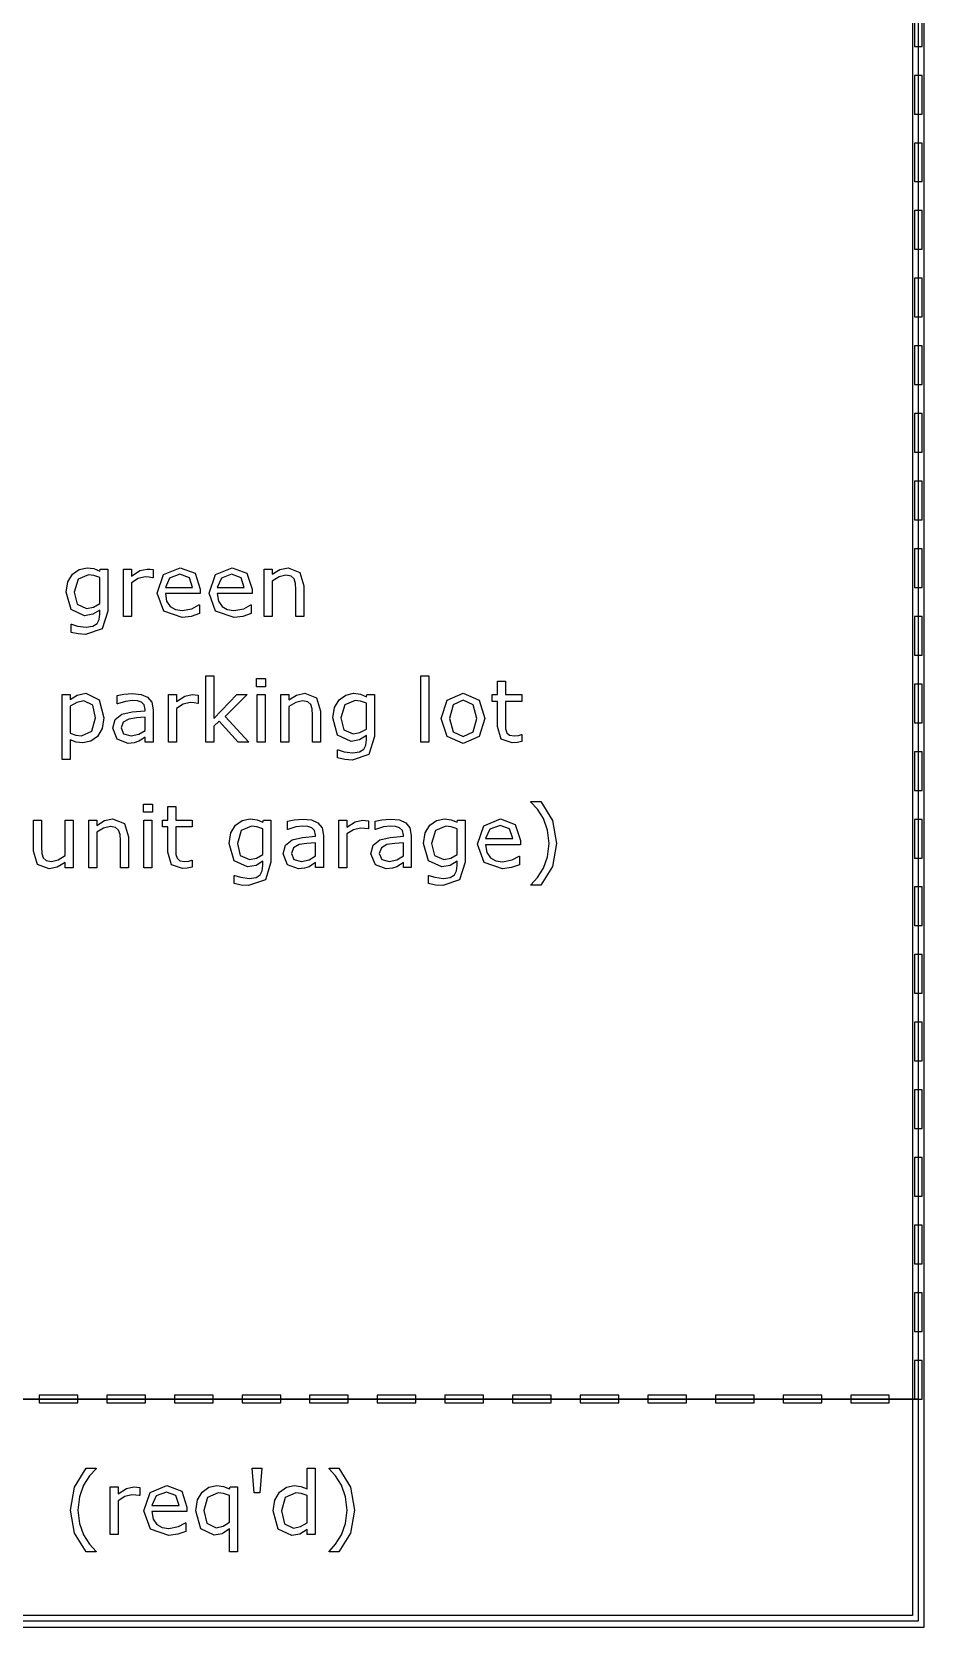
# Model space of a CAD drawing. Extents: x -3 to 198, y 3 to 612.
# Drawn here: x 46.63 to 71.07, y 33.94 to 77.63 of the extents above; entities that cross this region are included whole.
import ezdxf

# ---------------------------------------------------------------- set-up
doc = ezdxf.new("R2010")
doc.units = 0
doc.header["$MEASUREMENT"] = 0
doc.layers.add('Layer 1', color=7, linetype='Continuous')

msp = doc.modelspace()

# ---------------------------------------------------------------- linework, layer by layer
at = {"layer": 'Layer 1', "color": 7}
for points in [[(11.483006, 153.588892), (11.483006, 33.944671), (71.066891, 33.944671), (71.066891, 153.588892), (11.483006, 153.588892)], [(70.802308, 78.288676), (70.802308, 77.230344), (71.01418, 77.230344), (71.01418, 78.288676), (70.802308, 78.288676)], [(70.802308, 76.436595), (70.802308, 75.378263), (71.01418, 75.378263), (71.01418, 76.436595), (70.802308, 76.436595)], [(70.802308, 74.584514), (70.802308, 73.526182), (71.01418, 73.526182), (71.01418, 74.584514), (70.802308, 74.584514)], [(70.802308, 72.732433), (70.802308, 71.674101), (71.01418, 71.674101), (71.01418, 72.732433), (70.802308, 72.732433)], [(70.802308, 70.880352), (70.802308, 69.82202), (71.01418, 69.82202), (71.01418, 70.880352), (70.802308, 70.880352)], [(70.802308, 69.028271), (70.802308, 67.969939), (71.01418, 67.969939), (71.01418, 69.028271), (70.802308, 69.028271)], [(70.802308, 67.17619), (70.802308, 66.117858), (71.01418, 66.117858), (71.01418, 67.17619), (70.802308, 67.17619)], [(70.802308, 65.324109), (70.802308, 64.265777), (71.01418, 64.265777), (71.01418, 65.324109), (70.802308, 65.324109)], [(70.802308, 63.472028), (70.802308, 62.413696), (71.01418, 62.413696), (71.01418, 63.472028), (70.802308, 63.472028)], [(48.71054, 61.767637), (48.560548, 61.282789), (48.098948, 61.12814), (47.896638, 61.143221), (47.703624, 61.183941), (47.703624, 61.407169), (47.71524, 61.407169), (47.884996, 61.355999), (48.117541, 61.324619), (48.302413, 61.351369), (48.416358, 61.42577), (48.474495, 61.535069), (48.491931, 61.678076), (48.491931, 61.796688), (48.302407, 61.678076), (48.07335, 61.639711), (47.703606, 61.807139), (47.567568, 62.281537), (47.614076, 62.569879), (47.74314, 62.780329), (47.926848, 62.908228), (48.141951, 62.954742), (48.330313, 62.931458), (48.491931, 62.862879), (48.505874, 62.918679), (48.710513, 62.918679), (48.71054, 61.767637)], [(49.951159, 62.680369), (49.939544, 62.680369), (49.844201, 62.696773), (49.736066, 62.702594), (49.54073, 62.657245), (49.359348, 62.542151), (49.359348, 61.619947), (49.140736, 61.619947), (49.140736, 62.918706), (49.359329, 62.918706), (49.359329, 62.726856), (49.588384, 62.87452), (49.791859, 62.918706), (49.874411, 62.915266), (49.951151, 62.904947), (49.951159, 62.680369)], [(51.244102, 62.246691), (50.287185, 62.246691), (50.323229, 62.03738), (50.422061, 61.892044), (50.565074, 61.80833), (50.748784, 61.780417), (51.015047, 61.832751), (51.206896, 61.937394), (51.218512, 61.937394), (51.218512, 61.699031), (50.992944, 61.621138), (50.751099, 61.589732), (50.246479, 61.764145), (50.065096, 62.261799), (50.23834, 62.767576), (50.696452, 62.954768), (51.101076, 62.801284), (51.244091, 62.365277), (51.244102, 62.246691)], [(52.662619, 62.246691), (51.705702, 62.246691), (51.741746, 62.03738), (51.840578, 61.892044), (51.98359, 61.80833), (52.167301, 61.780417), (52.433564, 61.832751), (52.625411, 61.937394), (52.637052, 61.937394), (52.637052, 61.699031), (52.411485, 61.621138), (52.16964, 61.589732), (51.665019, 61.764145), (51.483634, 62.261799), (51.656881, 62.767576), (52.11499, 62.954768), (52.519617, 62.801284), (52.662632, 62.365277), (52.662619, 62.246691)], [(54.079971, 61.619973), (53.861381, 61.619973), (53.861381, 62.359456), (53.85093, 62.526885), (53.81256, 62.650154), (53.728843, 62.722226), (53.586992, 62.746568), (53.399795, 62.702383), (53.212597, 62.589591), (53.212597, 61.619947), (52.994006, 61.619947), (52.994006, 62.918706), (53.212597, 62.918706), (53.212597, 62.774534), (53.424213, 62.907064), (53.648616, 62.954742), (53.969527, 62.828007), (54.079985, 62.462908), (54.079971, 61.619973)], [(48.491949, 61.976922), (48.491949, 62.685026), (48.329167, 62.740826), (48.180339, 62.758289), (47.896638, 62.637374), (47.793154, 62.286246), (47.869894, 61.954856), (48.124528, 61.842091), (48.315216, 61.878127), (48.491949, 61.976949), (48.491949, 61.976922)], [(51.031324, 62.414119), (50.944121, 62.680369), (50.684834, 62.774561), (50.40462, 62.671082), (50.287185, 62.414119), (51.031324, 62.414119)], [(52.449841, 62.414119), (52.362637, 62.680369), (52.103351, 62.774561), (51.823137, 62.671082), (51.705702, 62.414119), (52.449841, 62.414119)], [(70.802308, 61.619947), (70.802308, 60.561615), (71.01418, 60.561615), (71.01418, 61.619947), (70.802308, 61.619947)], [(52.569012, 58.180421), (52.280659, 58.180421), (51.759761, 58.748983), (51.617908, 58.614125), (51.617908, 58.180368), (51.399317, 58.180368), (51.399317, 59.98956), (51.617908, 59.98956), (51.617908, 58.829152), (52.249263, 59.479127), (52.524829, 59.479127), (51.921379, 58.879158), (52.569012, 58.180421)], [(53.034099, 59.696614), (52.787603, 59.696614), (52.787603, 59.923335), (53.034099, 59.923335), (53.034099, 59.696614)], [(57.50127, 58.180421), (57.28268, 58.180421), (57.28268, 59.989613), (57.50127, 59.989613), (57.50127, 58.180421)], [(60.053438, 58.192036), (59.918562, 58.165313), (59.789501, 58.15473), (59.487193, 58.261701), (59.383712, 58.604706), (59.383712, 59.295374), (59.236046, 59.295374), (59.236046, 59.479074), (59.383712, 59.479074), (59.383712, 59.852294), (59.602303, 59.852294), (59.602303, 59.479074), (60.053438, 59.479074), (60.053438, 59.295374), (59.602303, 59.295374), (59.602303, 58.703528), (59.60696, 58.543085), (59.639514, 58.436114), (59.709279, 58.367508), (59.846479, 58.346605), (59.958101, 58.361687), (60.041815, 58.388436), (60.05343, 58.388436), (60.053438, 58.192036)], [(48.602979, 58.845503), (48.557635, 58.55597), (48.429735, 58.33507), (48.24835, 58.201349), (48.028596, 58.154836), (47.844888, 58.177061), (47.678619, 58.245667), (47.678619, 57.701526), (47.460028, 57.701526), (47.460028, 59.479312), (47.678619, 59.479312), (47.678619, 59.343263), (47.873955, 59.465368), (48.1065, 59.515348), (48.471592, 59.337469), (48.602979, 58.845635), (48.602979, 58.845503)], [(49.952895, 58.180421), (49.735468, 58.180421), (49.735468, 58.318771), (49.656403, 58.262971), (49.56106, 58.20717), (49.435487, 58.162985), (49.269218, 58.144464), (48.971562, 58.260722), (48.849475, 58.557214), (48.912263, 58.795576), (49.093648, 58.939748), (49.378514, 59.010682), (49.735468, 59.038596), (49.735468, 59.072304), (49.708724, 59.195547), (49.63431, 59.272302), (49.522691, 59.308338), (49.386653, 59.317599), (49.194804, 59.294315), (48.976213, 59.229201), (48.964598, 59.229201), (48.964598, 59.451266), (49.14947, 59.489631), (49.387827, 59.510533), (49.626185, 59.487249), (49.802918, 59.410494), (49.914538, 59.272143), (49.952908, 59.061694), (49.952895, 58.180421)], [(51.184214, 59.240817), (51.172599, 59.240817), (51.077256, 59.257221), (50.969121, 59.263042), (50.773785, 59.217692), (50.592402, 59.102599), (50.592402, 58.180368), (50.373809, 58.180368), (50.373809, 59.479127), (50.592402, 59.479127), (50.592402, 59.287277), (50.821457, 59.434941), (51.024932, 59.479127), (51.107485, 59.475687), (51.184224, 59.465368), (51.184214, 59.240817)], [(53.020155, 58.180421), (52.801565, 58.180421), (52.801565, 59.479179), (53.020155, 59.479179), (53.020155, 58.180421)], [(54.538666, 58.180421), (54.320073, 58.180421), (54.320073, 58.919904), (54.309622, 59.087332), (54.271252, 59.210601), (54.187538, 59.282674), (54.045684, 59.307015), (53.858486, 59.26283), (53.671289, 59.150038), (53.671289, 58.180368), (53.452698, 58.180368), (53.452698, 59.479127), (53.671289, 59.479127), (53.671289, 59.334955), (53.882905, 59.467485), (54.107308, 59.515163), (54.428218, 59.388428), (54.538679, 59.023329), (54.538666, 58.180421)], [(56.012991, 58.328085), (55.863002, 57.843236), (55.401402, 57.688588), (55.199089, 57.703669), (55.006078, 57.744388), (55.006078, 57.967617), (55.017693, 57.967617), (55.18745, 57.916446), (55.419994, 57.885067), (55.604866, 57.911816), (55.718812, 57.986217), (55.776949, 58.095516), (55.794385, 58.238523), (55.794385, 58.357136), (55.604861, 58.238523), (55.375806, 58.200159), (55.006062, 58.367587), (54.870024, 58.841984), (54.916533, 59.130327), (55.045594, 59.340776), (55.229304, 59.468676), (55.444407, 59.515189), (55.632767, 59.491906), (55.794385, 59.423326), (55.808328, 59.479127), (56.012967, 59.479127), (56.012991, 58.328085)], [(59.04071, 58.829205), (58.87793, 58.328085), (58.441911, 58.144385), (58.003565, 58.328085), (57.841947, 58.829205), (58.003565, 59.330352), (58.441911, 59.515216), (58.87793, 59.330352), (59.04071, 58.829205), (59.04071, 58.829205)], [(70.802308, 59.767866), (70.802308, 58.709534), (71.01418, 58.709534), (71.01418, 59.767866), (70.802308, 59.767866)], [(48.377411, 58.839682), (48.297185, 59.19081), (48.050688, 59.307095), (47.861165, 59.266402), (47.678619, 59.159431), (47.678619, 58.42344), (47.837911, 58.366449), (47.990229, 58.351368), (48.275095, 58.474611), (48.377411, 58.839709), (48.377411, 58.839682)], [(55.7944, 58.53737), (55.7944, 59.245473), (55.631618, 59.301274), (55.482791, 59.318736), (55.199089, 59.197822), (55.095608, 58.846694), (55.172345, 58.515304), (55.426982, 58.402538), (55.617667, 58.438575), (55.7944, 58.537396), (55.7944, 58.53737)], [(58.815142, 58.829205), (58.716312, 59.203616), (58.441911, 59.326859), (58.165183, 59.203616), (58.067515, 58.829205), (58.166345, 58.458312), (58.441911, 58.332741), (58.715148, 58.457148), (58.815142, 58.829205), (58.815142, 58.829205)], [(49.735468, 58.500169), (49.735468, 58.861775), (49.499436, 58.844313), (49.285495, 58.810578), (49.13318, 58.726864), (49.075043, 58.572242), (49.142482, 58.403623), (49.348283, 58.347823), (49.558735, 58.392008), (49.735468, 58.500143), (49.735468, 58.500169)], [(70.802308, 57.915785), (70.802308, 56.857453), (71.01418, 56.857453), (71.01418, 57.915785), (70.802308, 57.915785)], [(49.930834, 56.256982), (49.684338, 56.256982), (49.684338, 56.483703), (49.930834, 56.483703), (49.930834, 56.256982)], [(51.0238, 54.752431), (50.888923, 54.725708), (50.759862, 54.715124), (50.457555, 54.822095), (50.354074, 55.165101), (50.354074, 55.855768), (50.206408, 55.855768), (50.206408, 56.039468), (50.354074, 56.039468), (50.354074, 56.412689), (50.572664, 56.412689), (50.572664, 56.039468), (51.0238, 56.039468), (51.0238, 55.855768), (50.572664, 55.855768), (50.572664, 55.263923), (50.577321, 55.103479), (50.609875, 54.996508), (50.679641, 54.927902), (50.81684, 54.907), (50.928462, 54.922081), (51.012177, 54.948831), (51.023792, 54.948831), (51.0238, 54.752431)], [(61.001084, 55.405898), (60.887139, 54.776852), (60.567391, 54.261788), (60.301127, 54.261788), (60.301127, 54.27343), (60.480187, 54.469935), (60.639479, 54.728063), (60.753424, 55.04199), (60.796445, 55.405924), (60.753424, 55.768694), (60.639479, 56.083786), (60.480187, 56.341913), (60.301127, 56.538392), (60.301127, 56.550034), (60.567391, 56.550034), (60.887139, 56.034944), (61.001084, 55.405924), (61.001084, 55.405898)], [(47.758875, 54.740789), (47.540284, 54.740789), (47.540284, 54.88496), (47.328671, 54.751266), (47.105429, 54.704753), (46.786844, 54.82916), (46.672896, 55.196586), (46.672896, 56.039548), (46.891487, 56.039548), (46.891487, 55.300065), (46.9008, 55.130308), (46.940331, 55.010531), (47.021723, 54.936131), (47.167063, 54.912847), (47.351935, 54.957033), (47.540295, 55.069824), (47.540295, 56.039521), (47.758885, 56.039521), (47.758875, 54.740789)], [(49.27506, 54.740789), (49.056469, 54.740789), (49.056469, 55.480272), (49.045991, 55.6477), (49.007622, 55.770969), (48.923905, 55.843042), (48.782054, 55.867383), (48.594856, 55.823198), (48.407659, 55.710406), (48.407659, 54.740789), (48.189068, 54.740789), (48.189068, 56.039548), (48.407659, 56.039548), (48.407659, 55.895376), (48.619275, 56.027906), (48.843678, 56.075584), (49.164588, 55.948849), (49.275046, 55.58375), (49.27506, 54.740789)], [(49.91689, 54.740789), (49.6983, 54.740789), (49.6983, 56.039548), (49.91689, 56.039548), (49.91689, 54.740789)], [(53.178315, 54.888479), (53.028325, 54.403631), (52.566726, 54.248982), (52.364413, 54.264063), (52.171402, 54.304783), (52.171402, 54.528011), (52.183017, 54.528011), (52.352776, 54.476841), (52.585318, 54.445461), (52.77019, 54.472211), (52.884138, 54.546612), (52.942272, 54.655911), (52.959709, 54.798918), (52.959709, 54.91753), (52.770185, 54.798918), (52.54113, 54.760553), (52.171386, 54.927981), (52.035348, 55.402379), (52.081857, 55.690721), (52.210917, 55.901171), (52.394628, 56.02907), (52.609731, 56.075584), (52.798091, 56.0523), (52.959709, 55.983721), (52.973652, 56.039521), (53.178288, 56.039521), (53.178315, 54.888479)], [(54.61776, 54.740815), (54.400334, 54.740815), (54.400334, 54.879166), (54.321269, 54.823365), (54.225926, 54.767565), (54.100352, 54.723379), (53.934083, 54.704859), (53.636427, 54.821116), (53.514341, 55.117608), (53.577129, 55.355971), (53.758511, 55.500142), (54.043377, 55.571077), (54.400334, 55.59899), (54.400334, 55.632698), (54.37359, 55.755941), (54.299176, 55.832697), (54.187556, 55.868733), (54.051518, 55.877993), (53.859669, 55.85471), (53.641079, 55.789596), (53.629437, 55.789596), (53.629437, 56.011661), (53.814309, 56.050025), (54.052666, 56.070927), (54.291024, 56.047644), (54.467758, 55.970888), (54.579377, 55.832538), (54.617747, 55.622089), (54.61776, 54.740815)], [(55.849079, 55.801211), (55.837464, 55.801211), (55.742122, 55.817615), (55.633986, 55.823436), (55.43865, 55.778087), (55.257268, 55.662993), (55.257268, 54.740789), (55.038675, 54.740789), (55.038675, 56.039548), (55.257268, 56.039548), (55.257268, 55.847698), (55.486323, 55.995362), (55.689798, 56.039548), (55.77235, 56.036108), (55.84909, 56.025789), (55.849079, 55.801211)], [(57.022261, 54.740815), (56.804835, 54.740815), (56.804835, 54.879166), (56.72577, 54.823365), (56.630427, 54.767565), (56.504853, 54.723379), (56.338584, 54.704859), (56.040928, 54.821116), (55.918842, 55.117608), (55.98163, 55.355971), (56.163015, 55.500142), (56.447881, 55.571077), (56.804835, 55.59899), (56.804835, 55.632698), (56.778091, 55.755941), (56.703677, 55.832697), (56.592057, 55.868733), (56.456019, 55.877993), (56.26417, 55.85471), (56.04558, 55.789596), (56.033965, 55.789596), (56.033965, 56.011661), (56.218837, 56.050025), (56.457194, 56.070927), (56.695552, 56.047644), (56.872285, 55.970888), (56.983905, 55.832538), (57.022275, 55.622089), (57.022261, 54.740815)], [(58.496589, 54.888479), (58.3466, 54.403631), (57.885, 54.248982), (57.682687, 54.264063), (57.489676, 54.304783), (57.489676, 54.528011), (57.501292, 54.528011), (57.671048, 54.476841), (57.903593, 54.445461), (58.088465, 54.472211), (58.20241, 54.546612), (58.260547, 54.655911), (58.277983, 54.798918), (58.277983, 54.91753), (58.088459, 54.798918), (57.859405, 54.760553), (57.489661, 54.927981), (57.353623, 55.402379), (57.400131, 55.690721), (57.529192, 55.901171), (57.712902, 56.02907), (57.928003, 56.075584), (58.116365, 56.0523), (58.277983, 55.983721), (58.291926, 56.039521), (58.496566, 56.039521), (58.496589, 54.888479)], [(60.013936, 55.367533), (59.057018, 55.367533), (59.093063, 55.158222), (59.191895, 55.012886), (59.33491, 54.929172), (59.518618, 54.901259), (59.784881, 54.953593), (59.97673, 55.058236), (59.988345, 55.058236), (59.988345, 54.819873), (59.762778, 54.74198), (59.520933, 54.710574), (59.016315, 54.884987), (58.83493, 55.382641), (59.008174, 55.888418), (59.466286, 56.07561), (59.870913, 55.922126), (60.013925, 55.486119), (60.013936, 55.367533)], [(70.802308, 56.063704), (70.802308, 55.005372), (71.01418, 55.005372), (71.01418, 56.063704), (70.802308, 56.063704)], [(52.959724, 55.097764), (52.959724, 55.805868), (52.796945, 55.861668), (52.648117, 55.879131), (52.364413, 55.758216), (52.260932, 55.407088), (52.337671, 55.075698), (52.592306, 54.962933), (52.782991, 54.998969), (52.959724, 55.097791), (52.959724, 55.097764)], [(58.277999, 55.097764), (58.277999, 55.805868), (58.115217, 55.861668), (57.966389, 55.879131), (57.682687, 55.758216), (57.579203, 55.407088), (57.655943, 55.075698), (57.91058, 54.962933), (58.101265, 54.998969), (58.277999, 55.097791), (58.277999, 55.097764)], [(59.801158, 55.534961), (59.713954, 55.801211), (59.454668, 55.895403), (59.174454, 55.791924), (59.057018, 55.534961), (59.801158, 55.534961)], [(54.400334, 55.060564), (54.400334, 55.42217), (54.164302, 55.404707), (53.95036, 55.370973), (53.798045, 55.287259), (53.739908, 55.132636), (53.807348, 54.964018), (54.013148, 54.908217), (54.2236, 54.952402), (54.400334, 55.060538), (54.400334, 55.060564)], [(56.804835, 55.060564), (56.804835, 55.42217), (56.568803, 55.404707), (56.354861, 55.370973), (56.202546, 55.287259), (56.144409, 55.132636), (56.211849, 54.964018), (56.41765, 54.908217), (56.628102, 54.952402), (56.804835, 55.060538), (56.804835, 55.060564)], [(70.802308, 54.211623), (70.802308, 53.153291), (71.01418, 53.153291), (71.01418, 54.211623), (70.802308, 54.211623)], [(70.802308, 52.359542), (70.802308, 51.30121), (71.01418, 51.30121), (71.01418, 52.359542), (70.802308, 52.359542)], [(70.802308, 50.507461), (70.802308, 49.449129), (71.01418, 49.449129), (71.01418, 50.507461), (70.802308, 50.507461)], [(70.802308, 48.65538), (70.802308, 47.597048), (71.01418, 47.597048), (71.01418, 48.65538), (70.802308, 48.65538)], [(70.802308, 46.803299), (70.802308, 45.744967), (71.01418, 45.744967), (71.01418, 46.803299), (70.802308, 46.803299)], [(70.802308, 44.951218), (70.802308, 43.892886), (71.01418, 43.892886), (71.01418, 44.951218), (70.802308, 44.951218)], [(70.802308, 43.099137), (70.802308, 42.040805), (71.01418, 42.040805), (71.01418, 43.099137), (70.802308, 43.099137)], [(70.802308, 41.247056), (70.802308, 40.188724), (71.01418, 40.188724), (71.01418, 41.247056), (70.802308, 41.247056)], [(11.641652, 40.188724), (70.908244, 40.188724), (70.908244, 34.103315), (11.641652, 34.103315), (11.641652, 40.188724)], [(46.831191, 40.294663), (46.831191, 40.082785), (47.889523, 40.082785), (47.889523, 40.294663), (46.831191, 40.294663)], [(48.683272, 40.294663), (48.683272, 40.082785), (49.741604, 40.082785), (49.741604, 40.294663), (48.683272, 40.294663)], [(50.535353, 40.294663), (50.535353, 40.082785), (51.593685, 40.082785), (51.593685, 40.294663), (50.535353, 40.294663)], [(52.387434, 40.294663), (52.387434, 40.082785), (53.445766, 40.082785), (53.445766, 40.294663), (52.387434, 40.294663)], [(54.239515, 40.294663), (54.239515, 40.082785), (55.297847, 40.082785), (55.297847, 40.294663), (54.239515, 40.294663)], [(56.091596, 40.294663), (56.091596, 40.082785), (57.149928, 40.082785), (57.149928, 40.294663), (56.091596, 40.294663)], [(57.943677, 40.294663), (57.943677, 40.082785), (59.002009, 40.082785), (59.002009, 40.294663), (57.943677, 40.294663)], [(59.795758, 40.294663), (59.795758, 40.082785), (60.85409, 40.082785), (60.85409, 40.294663), (59.795758, 40.294663)], [(61.647839, 40.294663), (61.647839, 40.082785), (62.706171, 40.082785), (62.706171, 40.294663), (61.647839, 40.294663)], [(63.49992, 40.294663), (63.49992, 40.082785), (64.558252, 40.082785), (64.558252, 40.294663), (63.49992, 40.294663)], [(65.352001, 40.294663), (65.352001, 40.082785), (66.410333, 40.082785), (66.410333, 40.294663), (65.352001, 40.294663)], [(67.204082, 40.294663), (67.204082, 40.082785), (68.262414, 40.082785), (68.262414, 40.294663), (67.204082, 40.294663)], [(69.056163, 40.294663), (69.056163, 40.082785), (70.114495, 40.082785), (70.114495, 40.294663), (69.056163, 40.294663)], [(48.388458, 36.005534), (48.122195, 36.005534), (47.802449, 36.520598), (47.688501, 37.149644), (47.802449, 37.778664), (48.122195, 38.293754), (48.388458, 38.293754), (48.388458, 38.282112), (48.208237, 38.085633), (48.050106, 37.827506), (47.936161, 37.512414), (47.89314, 37.149644), (47.934997, 36.78571), (48.050106, 36.471783), (48.209399, 36.213655), (48.388458, 36.01715), (48.388458, 36.005534)], [(52.926548, 38.293754), (52.87655, 37.620549), (52.718422, 37.620549), (52.668424, 38.293754), (52.926548, 38.293754)], [(54.385758, 36.484562), (54.167167, 36.484562), (54.167167, 36.620611), (53.97067, 36.493875), (53.748589, 36.448526), (53.378845, 36.627569), (53.242807, 37.124059), (53.289315, 37.418222), (53.417215, 37.637985), (53.600925, 37.772843), (53.819516, 37.819357), (54.000898, 37.797396), (54.167167, 37.731118), (54.167167, 38.293886), (54.385758, 38.293886), (54.385758, 36.484562)], [(55.471739, 37.149644), (55.357791, 36.520598), (55.038045, 36.005534), (54.771782, 36.005534), (54.771782, 36.017176), (54.950841, 36.213682), (55.110133, 36.471809), (55.224079, 36.785737), (55.2671, 37.149671), (55.224079, 37.51244), (55.110133, 37.827532), (54.950841, 38.08566), (54.771782, 38.282139), (54.771782, 38.293781), (55.038045, 38.293781), (55.357791, 37.77869), (55.471739, 37.149671), (55.471739, 37.149644)], [(49.584894, 37.544958), (49.573279, 37.544958), (49.477936, 37.561362), (49.369804, 37.567183), (49.174468, 37.521833), (48.993083, 37.40674), (48.993083, 36.484562), (48.774492, 36.484562), (48.774492, 37.783321), (48.993083, 37.783321), (48.993083, 37.591471), (49.222138, 37.739135), (49.425613, 37.783321), (49.508168, 37.779881), (49.584905, 37.769562), (49.584894, 37.544958)], [(50.877837, 37.11128), (49.92092, 37.11128), (49.956964, 36.901968), (50.055796, 36.756633), (50.198811, 36.672919), (50.382519, 36.645005), (50.648782, 36.69734), (50.840632, 36.801982), (50.852247, 36.801982), (50.852247, 36.563619), (50.626679, 36.485726), (50.384834, 36.45432), (49.880216, 36.628733), (49.698832, 37.126387), (49.872075, 37.632164), (50.330187, 37.819357), (50.734814, 37.665872), (50.877827, 37.229866), (50.877837, 37.11128)], [(50.66506, 37.278708), (50.577856, 37.544958), (50.31857, 37.639149), (50.038355, 37.535671), (49.92092, 37.278708), (50.66506, 37.278708)], [(52.262635, 36.005534), (52.044045, 36.005534), (52.044045, 36.631062), (51.842893, 36.500834), (51.626628, 36.458977), (51.256884, 36.636882), (51.119685, 37.12988), (51.167354, 37.425207), (51.295254, 37.641478), (51.475475, 37.772843), (51.694065, 37.819357), (51.878937, 37.796073), (52.044045, 37.727494), (52.057988, 37.783294), (52.262628, 37.783294), (52.262635, 36.005534)], [(52.044045, 36.814762), (52.044045, 37.549614), (51.883589, 37.606579), (51.732435, 37.622983), (51.444082, 37.493946), (51.345252, 37.140463), (51.424315, 36.789335), (51.675462, 36.66723), (51.86615, 36.707923), (52.044045, 36.814894), (52.044045, 36.814762)], [(54.167167, 36.804311), (54.167167, 37.549614), (54.009039, 37.604251), (53.856722, 37.619332), (53.570694, 37.491433), (53.468375, 37.128663), (53.54744, 36.776344), (53.800913, 36.656594), (53.989272, 36.697287), (54.167167, 36.804258), (54.167167, 36.804311)]]:
    msp.add_lwpolyline(points, dxfattribs=at)
for points in [[(11.800298, 153.271604), (70.749597, 153.271604), (70.749597, 34.261959), (11.800298, 34.261959), (11.800298, 153.271604)], [(11.641652, 78.288676), (70.908244, 78.288676), (70.908244, 40.188724), (11.641652, 40.188724), (11.641652, 78.288676)]]:
    msp.add_lwpolyline(points, close=True, dxfattribs=at)

doc.saveas('drawing.dxf')
